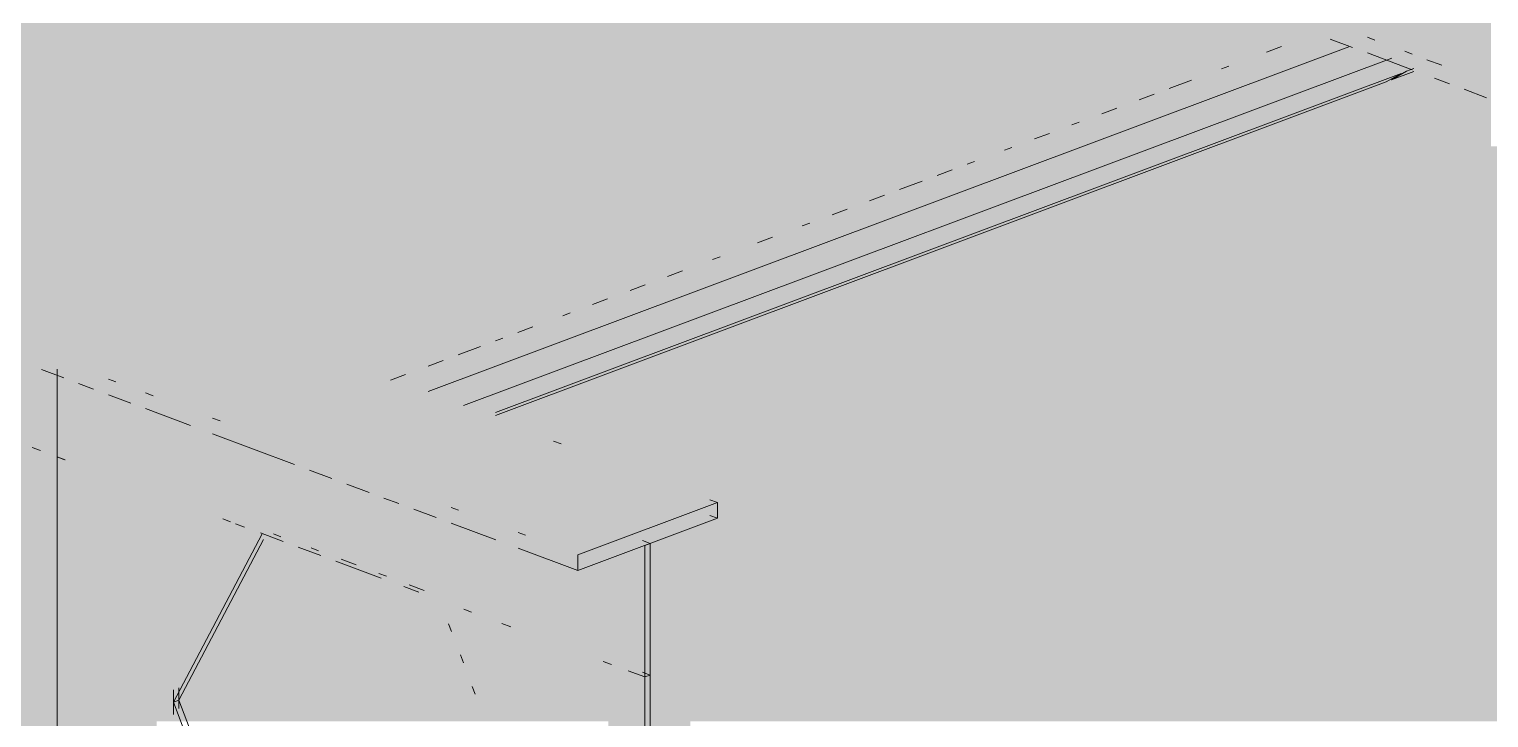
# Paper-space layout '03 3D Building and Roof' of a CAD drawing. Header units: millimetres. Extents: x 5 to 415, y 5 to 292.
# Drawn here: x 149.78 to 161.97, y 80.14 to 85.89 of the extents above; entities that cross this region are included whole.
import ezdxf

# ---------------------------------------------------------------- set-up
doc = ezdxf.new("R2010")
doc.units = ezdxf.units.MM
doc.layers.add('EXISTING', color=7, linetype='Continuous')
doc.layers.add('IMAGES', color=7, linetype='Continuous')

# ---------------------------------------------------------------- blocks, each defined once
blk = doc.blocks.new('SHEET_03')
at = {"layer": 'EXISTING', "color": 250, "lineweight": 9}
for p, q in [((160.827, 85.738), (160.641, 85.808)), ((160.952, 85.823), (161.014, 85.799)), ((153.111, 82.865), (160.796, 85.744)), ((160.109, 85.699), (160.234, 85.746)), ((161.325, 85.552), (160.952, 85.692)), ((161.263, 85.706), (161.325, 85.683)), ((161.156, 85.65), (153.408, 82.748)), ((159.734, 85.559), (159.796, 85.582)), ((161.153, 85.467), (161.278, 85.539)), ((161.153, 85.467), (161.34, 85.537)), ((161.278, 85.539), (161.34, 85.563)), ((161.449, 85.636), (161.574, 85.59)), ((153.673, 82.69), (161.234, 85.522)), ((153.673, 82.665), (161.109, 85.45)), ((159.297, 85.395), (159.484, 85.465)), ((161.234, 85.522), (161.109, 85.45)), ((161.636, 85.435), (161.511, 85.482)), ((159.047, 85.301), (159.172, 85.348)), ((161.947, 85.319), (161.76, 85.389)), ((158.734, 85.184), (158.859, 85.231)), ((158.484, 85.091), (158.547, 85.114)), ((158.172, 84.974), (158.297, 85.02)), ((157.922, 84.88), (157.984, 84.903)), ((157.36, 84.669), (157.485, 84.716)), ((157.61, 84.763), (157.672, 84.786)), ((157.047, 84.552), (157.235, 84.623)), ((156.797, 84.459), (156.922, 84.505)), ((156.485, 84.342), (156.61, 84.388)), ((156.235, 84.248), (156.297, 84.271)), ((155.86, 84.108), (155.985, 84.154)), ((155.485, 83.967), (155.548, 83.991)), ((155.11, 83.827), (155.235, 83.873)), ((154.798, 83.71), (154.923, 83.756)), ((154.485, 83.593), (154.61, 83.639)), ((154.235, 83.499), (154.298, 83.522)), ((153.861, 83.359), (153.986, 83.405)), ((153.361, 83.171), (153.548, 83.242)), ((153.673, 83.288), (153.736, 83.312)), ((153.111, 83.078), (153.236, 83.124)), ((150.07, 82.979), (149.883, 83.049)), ((150.014, 83.054), (150.014, 82.321)), ((152.798, 82.961), (152.923, 83.007)), ((150.318, 82.886), (150.194, 82.932)), ((150.443, 82.97), (150.505, 82.947)), ((150.753, 82.854), (150.816, 82.83)), ((150.629, 82.769), (150.443, 82.839)), ((151.127, 82.583), (150.753, 82.723)), ((151.313, 82.644), (151.375, 82.621)), ((151.997, 82.257), (151.313, 82.513)), ((149.875, 82.373), (149.806, 82.399)), ((154.221, 82.429), (154.158, 82.452)), ((150.014, 82.321), (150.077, 82.297)), ((150.083, 82.295), (150.014, 82.321)), ((150.014, 82.321), (150.014, 78.954)), ((152.308, 82.14), (152.121, 82.21)), ((152.619, 82.024), (152.432, 82.094)), ((152.868, 81.931), (152.743, 81.977)), ((153.178, 81.814), (152.992, 81.884)), ((153.303, 81.899), (153.365, 81.875)), ((154.36, 81.503), (155.526, 81.94)), ((155.526, 81.94), (155.464, 81.963)), ((155.526, 81.809), (155.526, 81.94)), ((151.398, 81.802), (151.461, 81.779)), ((151.579, 81.735), (151.505, 81.762)), ((153.676, 81.628), (153.303, 81.768)), ((155.526, 81.809), (154.36, 81.372)), ((155.464, 81.832), (155.526, 81.809)), ((150.986, 80.273), (151.727, 81.679)), ((151.738, 81.632), (151.031, 80.29)), ((151.713, 81.685), (151.901, 81.614)), ((151.883, 81.654), (151.82, 81.678)), ((153.862, 81.689), (153.925, 81.666)), ((152.027, 81.567), (152.216, 81.496)), ((152.197, 81.536), (152.134, 81.56)), ((154.36, 81.372), (153.862, 81.558)), ((154.902, 81.622), (154.965, 81.598)), ((154.921, 81.582), (154.965, 81.598)), ((154.921, 80.483), (154.921, 81.582)), ((154.965, 81.598), (154.965, 80.499)), ((152.342, 81.449), (152.719, 81.307)), ((152.512, 81.418), (152.386, 81.466)), ((154.36, 81.503), (154.36, 81.372)), ((152.763, 81.324), (152.701, 81.348)), ((152.908, 81.237), (153.034, 81.19)), ((153.078, 81.206), (152.952, 81.253)), ((153.411, 81.048), (153.474, 81.025)), ((153.282, 80.928), (153.307, 80.863)), ((153.801, 80.902), (153.727, 80.93)), ((153.381, 80.667), (153.406, 80.601)), ((154.643, 80.587), (154.574, 80.613)), ((154.921, 80.483), (154.782, 80.535)), ((154.858, 80.506), (154.921, 80.483)), ((154.965, 80.499), (154.902, 80.523)), ((154.965, 80.499), (154.921, 80.483)), ((154.921, 77.116), (154.921, 80.483)), ((154.965, 80.499), (154.965, 77.133)), ((150.986, 80.17), (150.986, 80.376)), ((150.986, 80.343), (150.986, 80.273)), ((151.031, 80.393), (151.031, 80.256)), ((151.031, 80.29), (151.031, 80.36)), ((153.48, 80.405), (153.504, 80.34)), ((150.986, 80.273), (151.031, 80.29)), ((150.986, 80.273), (150.986, 80.203)), ((151.702, 78.378), (150.986, 80.273)), ((151.031, 80.22), (151.031, 80.29)), ((151.031, 80.29), (151.747, 78.394))]:
    blk.add_line(p, q, dxfattribs=at)
at = {"layer": 'IMAGES', "color": 7}
for points in [[(145.876, 85.771), (159.414, 85.771), (145.876, 85.943), (159.414, 85.943)], [(159.414, 85.771), (159.756, 85.771), (159.414, 85.943), (159.756, 85.943)], [(159.756, 85.771), (159.928, 85.771), (159.756, 85.943), (159.928, 85.943)], [(159.928, 85.771), (160.099, 85.771), (159.928, 85.943), (160.099, 85.943)], [(160.099, 85.771), (160.27, 85.771), (160.099, 85.943), (160.27, 85.943)], [(160.27, 85.771), (160.442, 85.771), (160.27, 85.943), (160.442, 85.943)], [(160.442, 85.771), (160.613, 85.771), (160.442, 85.943), (160.613, 85.943)], [(160.613, 85.771), (160.784, 85.771), (160.613, 85.943), (160.784, 85.943)], [(160.784, 85.6), (160.956, 85.6), (160.784, 85.943), (160.956, 85.943)], [(160.956, 85.771), (161.127, 85.771), (160.956, 85.943), (161.127, 85.943)], [(161.127, 85.771), (161.299, 85.771), (161.127, 85.943), (161.299, 85.943)], [(161.299, 85.771), (161.641, 85.771), (161.299, 85.943), (161.641, 85.943)], [(161.641, 85.771), (161.813, 85.771), (161.641, 85.943), (161.813, 85.943)], [(161.813, 85.771), (161.984, 85.771), (161.813, 85.943), (161.984, 85.943)], [(146.39, 85.6), (159.071, 85.6), (146.39, 85.771), (159.071, 85.771)], [(159.071, 85.6), (159.242, 85.6), (159.071, 85.771), (159.242, 85.771)], [(159.242, 85.6), (159.414, 85.6), (159.242, 85.771), (159.414, 85.771)], [(159.414, 85.6), (159.585, 85.6), (159.414, 85.771), (159.585, 85.771)], [(159.585, 85.6), (159.928, 85.6), (159.585, 85.771), (159.928, 85.771)], [(159.928, 85.6), (160.099, 85.6), (159.928, 85.771), (160.099, 85.771)], [(160.099, 85.6), (160.27, 85.6), (160.099, 85.771), (160.27, 85.771)], [(160.27, 85.6), (160.613, 85.6), (160.27, 85.771), (160.613, 85.771)], [(160.613, 85.6), (160.784, 85.6), (160.613, 85.771), (160.784, 85.771)], [(160.956, 85.6), (161.299, 85.6), (160.956, 85.771), (161.299, 85.771)], [(161.299, 85.6), (161.641, 85.6), (161.299, 85.771), (161.641, 85.771)], [(161.641, 85.6), (161.984, 85.6), (161.641, 85.771), (161.984, 85.771)], [(146.733, 85.429), (158.557, 85.429), (146.733, 85.6), (158.557, 85.6)], [(158.557, 85.429), (158.728, 85.429), (158.557, 85.6), (158.728, 85.6)], [(158.728, 85.429), (158.899, 85.429), (158.728, 85.6), (158.899, 85.6)], [(158.899, 85.429), (159.071, 85.429), (158.899, 85.6), (159.071, 85.6)], [(159.071, 85.429), (159.242, 85.429), (159.071, 85.6), (159.242, 85.6)], [(159.242, 85.429), (159.414, 85.429), (159.242, 85.6), (159.414, 85.6)], [(159.414, 85.429), (159.585, 85.429), (159.414, 85.6), (159.585, 85.6)], [(159.585, 85.429), (159.756, 85.429), (159.585, 85.6), (159.756, 85.6)], [(159.756, 85.429), (159.928, 85.429), (159.756, 85.6), (159.928, 85.6)], [(159.928, 85.429), (160.099, 85.429), (159.928, 85.6), (160.099, 85.6)], [(160.099, 85.429), (160.613, 85.429), (160.099, 85.6), (160.613, 85.6)], [(160.613, 85.429), (160.784, 85.429), (160.613, 85.6), (160.784, 85.6)], [(160.784, 85.429), (160.956, 85.429), (160.784, 85.6), (160.956, 85.6)], [(160.956, 85.429), (161.47, 85.429), (160.956, 85.6), (161.47, 85.6)], [(161.47, 85.429), (161.641, 85.429), (161.47, 85.6), (161.641, 85.6)], [(161.641, 85.429), (161.813, 85.429), (161.641, 85.6), (161.813, 85.6)], [(161.813, 85.429), (161.984, 85.429), (161.813, 85.6), (161.984, 85.6)], [(147.247, 85.257), (158.043, 85.257), (147.247, 85.429), (158.043, 85.429)], [(158.043, 85.257), (158.214, 85.257), (158.043, 85.429), (158.214, 85.429)], [(158.214, 85.257), (158.385, 85.257), (158.214, 85.429), (158.385, 85.429)], [(158.385, 85.257), (158.557, 85.257), (158.385, 85.429), (158.557, 85.429)], [(158.557, 85.257), (158.899, 85.257), (158.557, 85.429), (158.899, 85.429)], [(158.899, 85.257), (159.071, 85.257), (158.899, 85.429), (159.071, 85.429)], [(159.071, 85.086), (159.928, 85.086), (159.071, 85.429), (159.928, 85.429)], [(159.928, 85.257), (160.613, 85.257), (159.928, 85.429), (160.613, 85.429)], [(160.613, 85.257), (160.956, 85.257), (160.613, 85.429), (160.956, 85.429)], [(160.956, 85.257), (161.299, 85.257), (160.956, 85.429), (161.299, 85.429)], [(161.299, 85.257), (161.47, 85.257), (161.299, 85.429), (161.47, 85.429)], [(161.47, 85.257), (161.641, 85.257), (161.47, 85.429), (161.641, 85.429)], [(161.641, 85.257), (161.813, 85.257), (161.641, 85.429), (161.813, 85.429)], [(161.813, 85.257), (161.984, 85.257), (161.813, 85.429), (161.984, 85.429)], [(147.932, 85.086), (157.529, 85.086), (147.932, 85.257), (157.529, 85.257)], [(157.529, 85.086), (157.7, 85.086), (157.529, 85.257), (157.7, 85.257)], [(157.7, 85.086), (157.871, 85.086), (157.7, 85.257), (157.871, 85.257)], [(157.871, 85.086), (158.043, 85.086), (157.871, 85.257), (158.043, 85.257)], [(158.043, 85.086), (158.214, 85.086), (158.043, 85.257), (158.214, 85.257)], [(158.214, 85.086), (158.385, 85.086), (158.214, 85.257), (158.385, 85.257)], [(158.385, 85.086), (158.557, 85.086), (158.385, 85.257), (158.557, 85.257)], [(158.557, 84.914), (158.728, 84.914), (158.557, 85.257), (158.728, 85.257)], [(158.728, 84.914), (158.899, 84.914), (158.728, 85.257), (158.899, 85.257)], [(158.899, 85.086), (159.071, 85.086), (158.899, 85.257), (159.071, 85.257)], [(159.928, 85.086), (160.099, 85.086), (159.928, 85.257), (160.099, 85.257)], [(160.099, 85.086), (160.784, 85.086), (160.099, 85.257), (160.784, 85.257)], [(160.784, 85.086), (160.956, 85.086), (160.784, 85.257), (160.956, 85.257)], [(160.956, 85.086), (161.127, 85.086), (160.956, 85.257), (161.127, 85.257)], [(161.127, 85.086), (161.299, 85.086), (161.127, 85.257), (161.299, 85.257)], [(161.299, 85.086), (161.47, 85.086), (161.299, 85.257), (161.47, 85.257)], [(161.47, 85.086), (161.641, 85.086), (161.47, 85.257), (161.641, 85.257)], [(161.641, 85.086), (161.984, 85.086), (161.641, 85.257), (161.984, 85.257)], [(148.104, 84.914), (157.186, 84.914), (148.104, 85.086), (157.186, 85.086)], [(157.186, 84.914), (157.529, 84.914), (157.186, 85.086), (157.529, 85.086)], [(157.529, 84.914), (157.7, 84.914), (157.529, 85.086), (157.7, 85.086)], [(157.7, 84.914), (158.043, 84.914), (157.7, 85.086), (158.043, 85.086)], [(158.043, 84.914), (158.214, 84.914), (158.043, 85.086), (158.214, 85.086)], [(158.214, 84.914), (158.385, 84.914), (158.214, 85.086), (158.385, 85.086)], [(158.385, 84.914), (158.557, 84.914), (158.385, 85.086), (158.557, 85.086)], [(158.899, 84.914), (159.071, 84.914), (158.899, 85.086), (159.071, 85.086)], [(159.071, 84.914), (159.242, 84.914), (159.071, 85.086), (159.242, 85.086)], [(159.242, 84.914), (159.414, 84.914), (159.242, 85.086), (159.414, 85.086)], [(159.414, 84.914), (159.585, 84.914), (159.414, 85.086), (159.585, 85.086)], [(159.585, 84.914), (160.27, 84.914), (159.585, 85.086), (160.27, 85.086)], [(160.27, 84.914), (160.442, 84.914), (160.27, 85.086), (160.442, 85.086)], [(160.442, 84.914), (160.613, 84.914), (160.442, 85.086), (160.613, 85.086)], [(160.613, 84.914), (160.784, 84.914), (160.613, 85.086), (160.784, 85.086)], [(160.784, 84.914), (161.127, 84.914), (160.784, 85.086), (161.127, 85.086)], [(161.127, 84.914), (161.641, 84.914), (161.127, 85.086), (161.641, 85.086)], [(161.641, 84.914), (161.984, 84.914), (161.641, 85.086), (161.984, 85.086)], [(148.789, 84.743), (156.843, 84.743), (148.789, 84.914), (156.843, 84.914)], [(156.843, 84.743), (157.014, 84.743), (156.843, 84.914), (157.014, 84.914)], [(157.014, 84.743), (157.186, 84.743), (157.014, 84.914), (157.186, 84.914)], [(157.186, 84.743), (157.357, 84.743), (157.186, 84.914), (157.357, 84.914)], [(157.357, 84.743), (157.529, 84.743), (157.357, 84.914), (157.529, 84.914)], [(157.529, 84.743), (157.7, 84.743), (157.529, 84.914), (157.7, 84.914)], [(157.7, 84.743), (158.385, 84.743), (157.7, 84.914), (158.385, 84.914)], [(158.385, 84.743), (158.899, 84.743), (158.385, 84.914), (158.899, 84.914)], [(158.899, 84.743), (159.071, 84.743), (158.899, 84.914), (159.071, 84.914)], [(159.071, 84.743), (159.242, 84.743), (159.071, 84.914), (159.242, 84.914)], [(159.242, 84.743), (159.585, 84.743), (159.242, 84.914), (159.585, 84.914)], [(159.585, 84.743), (159.928, 84.743), (159.585, 84.914), (159.928, 84.914)], [(159.928, 84.743), (160.099, 84.743), (159.928, 84.914), (160.099, 84.914)], [(160.099, 84.743), (160.27, 84.743), (160.099, 84.914), (160.27, 84.914)], [(160.27, 84.743), (160.442, 84.743), (160.27, 84.914), (160.442, 84.914)], [(160.442, 84.743), (160.613, 84.743), (160.442, 84.914), (160.613, 84.914)], [(160.613, 84.743), (162.155, 84.743), (160.613, 84.914), (162.155, 84.914)], [(148.96, 84.571), (156.329, 84.571), (148.96, 84.743), (156.329, 84.743)], [(156.329, 84.571), (156.5, 84.571), (156.329, 84.743), (156.5, 84.743)], [(156.5, 84.571), (156.672, 84.571), (156.5, 84.743), (156.672, 84.743)], [(156.672, 84.571), (156.843, 84.571), (156.672, 84.743), (156.843, 84.743)], [(156.843, 84.571), (157.014, 84.571), (156.843, 84.743), (157.014, 84.743)], [(157.014, 84.571), (157.186, 84.571), (157.014, 84.743), (157.186, 84.743)], [(157.186, 84.571), (157.357, 84.571), (157.186, 84.743), (157.357, 84.743)], [(157.357, 84.571), (158.043, 84.571), (157.357, 84.743), (158.043, 84.743)], [(158.043, 84.571), (158.385, 84.571), (158.043, 84.743), (158.385, 84.743)], [(158.385, 84.571), (158.557, 84.571), (158.385, 84.743), (158.557, 84.743)], [(158.557, 84.571), (158.728, 84.571), (158.557, 84.743), (158.728, 84.743)], [(158.728, 84.571), (158.899, 84.571), (158.728, 84.743), (158.899, 84.743)], [(158.899, 84.571), (159.071, 84.571), (158.899, 84.743), (159.071, 84.743)], [(159.071, 84.571), (159.414, 84.571), (159.071, 84.743), (159.414, 84.743)], [(159.414, 84.571), (159.585, 84.571), (159.414, 84.743), (159.585, 84.743)], [(159.585, 84.571), (159.756, 84.571), (159.585, 84.743), (159.756, 84.743)], [(159.756, 84.571), (159.928, 84.571), (159.756, 84.743), (159.928, 84.743)], [(159.928, 84.571), (160.27, 84.571), (159.928, 84.743), (160.27, 84.743)], [(160.27, 84.571), (162.669, 84.571), (160.27, 84.743), (162.669, 84.743)], [(149.474, 84.4), (155.815, 84.4), (149.474, 84.571), (155.815, 84.571)], [(155.815, 84.4), (155.986, 84.4), (155.815, 84.571), (155.986, 84.571)], [(155.986, 84.4), (156.158, 84.4), (155.986, 84.571), (156.158, 84.571)], [(156.158, 84.4), (156.329, 84.4), (156.158, 84.571), (156.329, 84.571)], [(156.329, 84.229), (156.5, 84.229), (156.329, 84.571), (156.5, 84.571)], [(156.5, 84.4), (156.843, 84.4), (156.5, 84.571), (156.843, 84.571)], [(156.843, 84.4), (157.186, 84.4), (156.843, 84.571), (157.186, 84.571)], [(157.186, 84.229), (157.357, 84.229), (157.186, 84.571), (157.357, 84.571)], [(157.357, 84.4), (157.871, 84.4), (157.357, 84.571), (157.871, 84.571)], [(157.871, 84.4), (158.385, 84.4), (157.871, 84.571), (158.385, 84.571)], [(158.385, 84.4), (158.728, 84.4), (158.385, 84.571), (158.728, 84.571)], [(158.728, 84.4), (158.899, 84.4), (158.728, 84.571), (158.899, 84.571)], [(158.899, 84.4), (159.071, 84.4), (158.899, 84.571), (159.071, 84.571)], [(159.071, 84.4), (159.585, 84.4), (159.071, 84.571), (159.585, 84.571)], [(159.585, 84.4), (159.756, 84.4), (159.585, 84.571), (159.756, 84.571)], [(159.756, 84.4), (163.184, 84.4), (159.756, 84.571), (163.184, 84.571)], [(149.646, 84.229), (149.817, 84.229), (149.646, 84.4), (149.817, 84.4)], [(149.817, 84.229), (149.989, 84.229), (149.817, 84.4), (149.989, 84.4)], [(149.989, 84.229), (150.16, 84.229), (149.989, 84.4), (150.16, 84.4)], [(150.16, 84.229), (155.472, 84.229), (150.16, 84.4), (155.472, 84.4)], [(155.472, 84.229), (155.644, 84.229), (155.472, 84.4), (155.644, 84.4)], [(155.644, 84.229), (155.815, 84.229), (155.644, 84.4), (155.815, 84.4)], [(155.815, 84.229), (155.986, 84.229), (155.815, 84.4), (155.986, 84.4)], [(155.986, 84.229), (156.158, 84.229), (155.986, 84.4), (156.158, 84.4)], [(156.158, 84.229), (156.329, 84.229), (156.158, 84.4), (156.329, 84.4)], [(156.5, 84.229), (156.672, 84.229), (156.5, 84.4), (156.672, 84.4)], [(156.672, 84.229), (157.186, 84.229), (156.672, 84.4), (157.186, 84.4)], [(157.357, 84.229), (157.529, 84.229), (157.357, 84.4), (157.529, 84.4)], [(157.529, 84.229), (157.871, 84.229), (157.529, 84.4), (157.871, 84.4)], [(157.871, 84.229), (158.385, 84.229), (157.871, 84.4), (158.385, 84.4)], [(158.385, 84.229), (158.557, 84.229), (158.385, 84.4), (158.557, 84.4)], [(158.557, 84.229), (158.728, 84.229), (158.557, 84.4), (158.728, 84.4)], [(158.728, 84.229), (158.899, 84.229), (158.728, 84.4), (158.899, 84.4)], [(158.899, 84.229), (159.071, 84.229), (158.899, 84.4), (159.071, 84.4)], [(159.071, 84.229), (163.698, 84.229), (159.071, 84.4), (163.698, 84.4)], [(149.646, 84.057), (149.817, 84.057), (149.646, 84.229), (149.817, 84.229)], [(149.817, 84.057), (149.989, 84.057), (149.817, 84.229), (149.989, 84.229)], [(149.989, 83.886), (150.16, 83.886), (149.989, 84.229), (150.16, 84.229)], [(150.16, 84.057), (150.503, 84.057), (150.16, 84.229), (150.503, 84.229)], [(150.503, 84.057), (154.958, 84.057), (150.503, 84.229), (154.958, 84.229)], [(154.958, 84.057), (155.301, 84.057), (154.958, 84.229), (155.301, 84.229)], [(155.301, 84.057), (155.472, 84.057), (155.301, 84.229), (155.472, 84.229)], [(155.472, 84.057), (155.815, 84.057), (155.472, 84.229), (155.815, 84.229)], [(155.815, 84.057), (156.158, 84.057), (155.815, 84.229), (156.158, 84.229)], [(156.158, 84.057), (156.329, 84.057), (156.158, 84.229), (156.329, 84.229)], [(156.329, 84.057), (157.357, 84.057), (156.329, 84.229), (157.357, 84.229)], [(157.357, 84.057), (157.871, 84.057), (157.357, 84.229), (157.871, 84.229)], [(157.871, 84.057), (158.043, 84.057), (157.871, 84.229), (158.043, 84.229)], [(158.043, 84.057), (158.214, 84.057), (158.043, 84.229), (158.214, 84.229)], [(158.214, 84.057), (158.385, 84.057), (158.214, 84.229), (158.385, 84.229)], [(158.385, 84.057), (158.557, 84.057), (158.385, 84.229), (158.557, 84.229)], [(158.557, 84.057), (158.728, 84.057), (158.557, 84.229), (158.728, 84.229)], [(158.728, 84.057), (164.04, 84.057), (158.728, 84.229), (164.04, 84.229)], [(148.275, 83.886), (149.817, 83.886), (148.275, 84.057), (149.817, 84.057)], [(149.817, 83.886), (149.989, 83.886), (149.817, 84.057), (149.989, 84.057)], [(150.16, 83.886), (150.331, 83.886), (150.16, 84.057), (150.331, 84.057)], [(150.331, 83.886), (150.503, 83.886), (150.331, 84.057), (150.503, 84.057)], [(150.503, 83.886), (150.674, 83.886), (150.503, 84.057), (150.674, 84.057)], [(150.674, 83.886), (150.845, 83.886), (150.674, 84.057), (150.845, 84.057)], [(150.845, 83.886), (151.017, 83.886), (150.845, 84.057), (151.017, 84.057)], [(151.017, 83.886), (154.273, 83.886), (151.017, 84.057), (154.273, 84.057)], [(154.273, 83.886), (154.615, 83.886), (154.273, 84.057), (154.615, 84.057)], [(154.615, 83.886), (154.787, 83.886), (154.615, 84.057), (154.787, 84.057)], [(154.787, 83.886), (154.958, 83.886), (154.787, 84.057), (154.958, 84.057)], [(154.958, 83.886), (155.129, 83.886), (154.958, 84.057), (155.129, 84.057)], [(155.129, 83.886), (155.301, 83.886), (155.129, 84.057), (155.301, 84.057)], [(155.301, 83.886), (155.472, 83.886), (155.301, 84.057), (155.472, 84.057)], [(155.472, 83.886), (155.986, 83.886), (155.472, 84.057), (155.986, 84.057)], [(155.986, 83.886), (157.014, 83.886), (155.986, 84.057), (157.014, 84.057)], [(157.014, 83.886), (157.357, 83.886), (157.014, 84.057), (157.357, 84.057)], [(157.357, 83.886), (157.529, 83.886), (157.357, 84.057), (157.529, 84.057)], [(157.529, 83.886), (157.7, 83.886), (157.529, 84.057), (157.7, 84.057)], [(157.7, 83.886), (157.871, 83.886), (157.7, 84.057), (157.871, 84.057)], [(157.871, 83.886), (158.214, 83.886), (157.871, 84.057), (158.214, 84.057)], [(158.214, 83.886), (158.385, 83.886), (158.214, 84.057), (158.385, 84.057)], [(158.385, 83.886), (164.554, 83.886), (158.385, 84.057), (164.554, 84.057)], [(148.96, 83.714), (149.989, 83.714), (148.96, 83.886), (149.989, 83.886)], [(149.989, 83.714), (150.16, 83.714), (149.989, 83.886), (150.16, 83.886)], [(150.16, 83.714), (150.674, 83.714), (150.16, 83.886), (150.674, 83.886)], [(150.674, 83.714), (150.845, 83.714), (150.674, 83.886), (150.845, 83.886)], [(150.845, 83.714), (151.017, 83.714), (150.845, 83.886), (151.017, 83.886)], [(151.017, 83.714), (151.359, 83.714), (151.017, 83.886), (151.359, 83.886)], [(151.359, 83.714), (154.273, 83.714), (151.359, 83.886), (154.273, 83.886)], [(154.273, 83.714), (154.615, 83.714), (154.273, 83.886), (154.615, 83.886)], [(154.615, 83.714), (154.787, 83.714), (154.615, 83.886), (154.787, 83.886)], [(154.787, 83.714), (154.958, 83.714), (154.787, 83.886), (154.958, 83.886)], [(154.958, 83.714), (155.129, 83.714), (154.958, 83.886), (155.129, 83.886)], [(155.129, 83.714), (155.301, 83.714), (155.129, 83.886), (155.301, 83.886)], [(155.301, 83.714), (155.644, 83.714), (155.301, 83.886), (155.644, 83.886)], [(155.644, 83.543), (156.158, 83.543), (155.644, 83.886), (156.158, 83.886)], [(156.158, 83.714), (156.329, 83.714), (156.158, 83.886), (156.329, 83.886)], [(156.329, 83.714), (156.672, 83.714), (156.329, 83.886), (156.672, 83.886)], [(156.672, 83.714), (156.843, 83.714), (156.672, 83.886), (156.843, 83.886)], [(156.843, 83.714), (157.014, 83.714), (156.843, 83.886), (157.014, 83.886)], [(157.014, 83.714), (157.186, 83.714), (157.014, 83.886), (157.186, 83.886)], [(157.186, 83.714), (157.357, 83.714), (157.186, 83.886), (157.357, 83.886)], [(157.357, 83.714), (157.529, 83.714), (157.357, 83.886), (157.529, 83.886)], [(157.529, 83.714), (157.7, 83.714), (157.529, 83.886), (157.7, 83.886)], [(157.7, 83.714), (165.069, 83.714), (157.7, 83.886), (165.069, 83.886)], [(149.303, 83.543), (150.331, 83.543), (149.303, 83.714), (150.331, 83.714)], [(150.331, 83.543), (150.674, 83.543), (150.331, 83.714), (150.674, 83.714)], [(150.674, 83.543), (150.845, 83.543), (150.674, 83.714), (150.845, 83.714)], [(150.845, 83.543), (151.017, 83.543), (150.845, 83.714), (151.017, 83.714)], [(151.017, 83.543), (151.359, 83.543), (151.017, 83.714), (151.359, 83.714)], [(151.359, 83.543), (151.531, 83.543), (151.359, 83.714), (151.531, 83.714)], [(151.531, 83.543), (151.702, 83.543), (151.531, 83.714), (151.702, 83.714)], [(151.702, 83.543), (151.874, 83.543), (151.702, 83.714), (151.874, 83.714)], [(151.874, 83.543), (153.587, 83.543), (151.874, 83.714), (153.587, 83.714)], [(153.587, 83.543), (153.93, 83.543), (153.587, 83.714), (153.93, 83.714)], [(153.93, 83.543), (154.101, 83.543), (153.93, 83.714), (154.101, 83.714)], [(154.101, 83.543), (154.273, 83.543), (154.101, 83.714), (154.273, 83.714)], [(154.273, 83.543), (154.444, 83.543), (154.273, 83.714), (154.444, 83.714)], [(154.444, 83.543), (154.615, 83.543), (154.444, 83.714), (154.615, 83.714)], [(154.615, 83.543), (154.958, 83.543), (154.615, 83.714), (154.958, 83.714)], [(154.958, 83.543), (155.129, 83.543), (154.958, 83.714), (155.129, 83.714)], [(155.129, 83.543), (155.644, 83.543), (155.129, 83.714), (155.644, 83.714)], [(156.158, 83.543), (156.5, 83.543), (156.158, 83.714), (156.5, 83.714)], [(156.5, 83.543), (156.672, 83.543), (156.5, 83.714), (156.672, 83.714)], [(156.672, 83.543), (156.843, 83.543), (156.672, 83.714), (156.843, 83.714)], [(156.843, 83.543), (157.357, 83.543), (156.843, 83.714), (157.357, 83.714)], [(157.357, 83.543), (157.529, 83.543), (157.357, 83.714), (157.529, 83.714)], [(157.529, 83.543), (165.411, 83.543), (157.529, 83.714), (165.411, 83.714)], [(149.646, 83.371), (149.817, 83.371), (149.646, 83.543), (149.817, 83.543)], [(149.817, 83.371), (150.845, 83.371), (149.817, 83.543), (150.845, 83.543)], [(150.845, 83.371), (151.017, 83.371), (150.845, 83.543), (151.017, 83.543)], [(151.017, 83.371), (151.188, 83.371), (151.017, 83.543), (151.188, 83.543)], [(151.188, 83.371), (151.531, 83.371), (151.188, 83.543), (151.531, 83.543)], [(151.531, 83.371), (151.874, 83.371), (151.531, 83.543), (151.874, 83.543)], [(151.874, 83.371), (152.045, 83.371), (151.874, 83.543), (152.045, 83.543)], [(152.045, 83.371), (152.216, 83.371), (152.045, 83.543), (152.216, 83.543)], [(152.216, 83.371), (152.388, 83.371), (152.216, 83.543), (152.388, 83.543)], [(152.388, 83.371), (153.073, 83.371), (152.388, 83.543), (153.073, 83.543)], [(153.073, 83.371), (153.244, 83.371), (153.073, 83.543), (153.244, 83.543)], [(153.244, 83.371), (153.416, 83.371), (153.244, 83.543), (153.416, 83.543)], [(153.416, 83.371), (153.587, 83.371), (153.416, 83.543), (153.587, 83.543)], [(153.587, 83.371), (153.759, 83.371), (153.587, 83.543), (153.759, 83.543)], [(153.759, 83.371), (153.93, 83.371), (153.759, 83.543), (153.93, 83.543)], [(153.93, 83.371), (154.101, 83.371), (153.93, 83.543), (154.101, 83.543)], [(154.101, 83.371), (154.273, 83.371), (154.101, 83.543), (154.273, 83.543)], [(154.273, 83.371), (154.444, 83.371), (154.273, 83.543), (154.444, 83.543)], [(154.444, 83.371), (154.615, 83.371), (154.444, 83.543), (154.615, 83.543)], [(154.615, 83.371), (154.958, 83.371), (154.615, 83.543), (154.958, 83.543)], [(154.958, 83.371), (155.644, 83.371), (154.958, 83.543), (155.644, 83.543)], [(155.644, 83.371), (155.815, 83.371), (155.644, 83.543), (155.815, 83.543)], [(155.815, 83.371), (155.986, 83.371), (155.815, 83.543), (155.986, 83.543)], [(155.986, 83.371), (156.158, 83.371), (155.986, 83.543), (156.158, 83.543)], [(156.158, 83.371), (156.329, 83.371), (156.158, 83.543), (156.329, 83.543)], [(156.329, 83.371), (156.5, 83.371), (156.329, 83.543), (156.5, 83.543)], [(156.5, 83.371), (156.672, 83.371), (156.5, 83.543), (156.672, 83.543)], [(156.672, 83.371), (156.843, 83.371), (156.672, 83.543), (156.843, 83.543)], [(156.843, 83.371), (166.097, 83.371), (156.843, 83.543), (166.097, 83.543)], [(149.646, 83.2), (149.817, 83.2), (149.646, 83.371), (149.817, 83.371)], [(149.817, 83.2), (149.989, 83.2), (149.817, 83.371), (149.989, 83.371)], [(149.989, 83.2), (150.331, 83.2), (149.989, 83.371), (150.331, 83.371)], [(150.331, 83.2), (151.359, 83.2), (150.331, 83.371), (151.359, 83.371)], [(151.359, 83.2), (151.531, 83.2), (151.359, 83.371), (151.531, 83.371)], [(151.531, 83.2), (151.702, 83.2), (151.531, 83.371), (151.702, 83.371)], [(151.702, 83.2), (151.874, 83.2), (151.702, 83.371), (151.874, 83.371)], [(151.874, 83.2), (152.045, 83.2), (151.874, 83.371), (152.045, 83.371)], [(152.045, 83.2), (152.216, 83.2), (152.045, 83.371), (152.216, 83.371)], [(152.216, 83.029), (152.388, 83.029), (152.216, 83.371), (152.388, 83.371)], [(152.388, 83.2), (152.902, 83.2), (152.388, 83.371), (152.902, 83.371)], [(152.902, 83.2), (153.073, 83.2), (152.902, 83.371), (153.073, 83.371)], [(153.073, 83.2), (153.244, 83.2), (153.073, 83.371), (153.244, 83.371)], [(153.244, 83.2), (153.587, 83.2), (153.244, 83.371), (153.587, 83.371)], [(153.587, 83.2), (153.759, 83.2), (153.587, 83.371), (153.759, 83.371)], [(153.759, 83.2), (154.101, 83.2), (153.759, 83.371), (154.101, 83.371)], [(154.101, 83.2), (154.273, 83.2), (154.101, 83.371), (154.273, 83.371)], [(154.273, 83.2), (154.615, 83.2), (154.273, 83.371), (154.615, 83.371)], [(154.615, 83.2), (154.787, 83.2), (154.615, 83.371), (154.787, 83.371)], [(154.787, 83.2), (154.958, 83.2), (154.787, 83.371), (154.958, 83.371)], [(154.958, 83.2), (155.644, 83.2), (154.958, 83.371), (155.644, 83.371)], [(155.644, 83.2), (155.815, 83.2), (155.644, 83.371), (155.815, 83.371)], [(155.815, 83.2), (155.986, 83.2), (155.815, 83.371), (155.986, 83.371)], [(155.986, 83.2), (156.158, 83.2), (155.986, 83.371), (156.158, 83.371)], [(156.158, 83.2), (156.329, 83.2), (156.158, 83.371), (156.329, 83.371)], [(156.329, 83.2), (156.5, 83.2), (156.329, 83.371), (156.5, 83.371)], [(156.5, 83.2), (166.268, 83.2), (156.5, 83.371), (166.268, 83.371)], [(149.646, 83.029), (149.817, 83.029), (149.646, 83.2), (149.817, 83.2)], [(149.817, 83.029), (149.989, 83.029), (149.817, 83.2), (149.989, 83.2)], [(149.989, 83.029), (150.331, 83.029), (149.989, 83.2), (150.331, 83.2)], [(150.331, 83.029), (150.503, 83.029), (150.331, 83.2), (150.503, 83.2)], [(150.503, 83.029), (150.845, 83.029), (150.503, 83.2), (150.845, 83.2)], [(150.845, 83.029), (151.702, 83.029), (150.845, 83.2), (151.702, 83.2)], [(151.702, 83.029), (152.045, 83.029), (151.702, 83.2), (152.045, 83.2)], [(152.045, 83.029), (152.216, 83.029), (152.045, 83.2), (152.216, 83.2)], [(152.388, 83.029), (152.559, 83.029), (152.388, 83.2), (152.559, 83.2)], [(152.559, 83.029), (152.902, 83.029), (152.559, 83.2), (152.902, 83.2)], [(152.902, 83.029), (153.073, 83.029), (152.902, 83.2), (153.073, 83.2)], [(153.073, 82.857), (153.244, 82.857), (153.073, 83.2), (153.244, 83.2)], [(153.244, 83.029), (153.759, 83.029), (153.244, 83.2), (153.759, 83.2)], [(153.759, 83.029), (154.615, 83.029), (153.759, 83.2), (154.615, 83.2)], [(154.615, 83.029), (155.129, 83.029), (154.615, 83.2), (155.129, 83.2)], [(155.129, 83.029), (155.301, 83.029), (155.129, 83.2), (155.301, 83.2)], [(155.301, 83.029), (155.472, 83.029), (155.301, 83.2), (155.472, 83.2)], [(155.472, 83.029), (155.644, 83.029), (155.472, 83.2), (155.644, 83.2)], [(155.644, 83.029), (155.986, 83.029), (155.644, 83.2), (155.986, 83.2)], [(155.986, 83.029), (156.158, 83.029), (155.986, 83.2), (156.158, 83.2)], [(156.158, 83.029), (166.782, 83.029), (156.158, 83.2), (166.782, 83.2)], [(149.474, 82.857), (149.817, 82.857), (149.474, 83.029), (149.817, 83.029)], [(149.817, 82.857), (149.989, 82.857), (149.817, 83.029), (149.989, 83.029)], [(149.989, 82.857), (150.16, 82.857), (149.989, 83.029), (150.16, 83.029)], [(150.16, 82.857), (150.503, 82.857), (150.16, 83.029), (150.503, 83.029)], [(150.503, 82.857), (150.674, 82.857), (150.503, 83.029), (150.674, 83.029)], [(150.674, 82.857), (150.845, 82.857), (150.674, 83.029), (150.845, 83.029)], [(150.845, 82.857), (151.017, 82.857), (150.845, 83.029), (151.017, 83.029)], [(151.017, 82.857), (152.216, 82.857), (151.017, 83.029), (152.216, 83.029)], [(152.216, 82.857), (152.388, 82.857), (152.216, 83.029), (152.388, 83.029)], [(152.388, 82.857), (152.73, 82.857), (152.388, 83.029), (152.73, 83.029)], [(152.73, 82.857), (152.902, 82.857), (152.73, 83.029), (152.902, 83.029)], [(152.902, 82.857), (153.073, 82.857), (152.902, 83.029), (153.073, 83.029)], [(153.244, 82.686), (153.416, 82.686), (153.244, 83.029), (153.416, 83.029)], [(153.416, 82.686), (153.587, 82.686), (153.416, 83.029), (153.587, 83.029)], [(153.587, 82.857), (153.93, 82.857), (153.587, 83.029), (153.93, 83.029)], [(153.93, 82.857), (154.101, 82.857), (153.93, 83.029), (154.101, 83.029)], [(154.101, 82.857), (154.615, 82.857), (154.101, 83.029), (154.615, 83.029)], [(154.615, 82.857), (154.787, 82.857), (154.615, 83.029), (154.787, 83.029)], [(154.787, 82.857), (155.129, 82.857), (154.787, 83.029), (155.129, 83.029)], [(155.129, 82.857), (155.301, 82.857), (155.129, 83.029), (155.301, 83.029)], [(155.301, 82.857), (155.472, 82.857), (155.301, 83.029), (155.472, 83.029)], [(155.472, 82.857), (167.468, 82.857), (155.472, 83.029), (167.468, 83.029)], [(149.646, 82.514), (149.817, 82.514), (149.646, 82.857), (149.817, 82.857)], [(149.817, 82.514), (149.989, 82.514), (149.817, 82.857), (149.989, 82.857)], [(149.989, 82.343), (150.16, 82.343), (149.989, 82.857), (150.16, 82.857)], [(150.16, 82.686), (150.331, 82.686), (150.16, 82.857), (150.331, 82.857)], [(150.331, 82.686), (150.503, 82.686), (150.331, 82.857), (150.503, 82.857)], [(150.503, 82.686), (150.674, 82.686), (150.503, 82.857), (150.674, 82.857)], [(150.674, 82.686), (151.017, 82.686), (150.674, 82.857), (151.017, 82.857)], [(151.017, 82.686), (151.188, 82.686), (151.017, 82.857), (151.188, 82.857)], [(151.188, 82.686), (151.359, 82.686), (151.188, 82.857), (151.359, 82.857)], [(151.359, 82.686), (151.531, 82.686), (151.359, 82.857), (151.531, 82.857)], [(151.531, 82.686), (151.702, 82.686), (151.531, 82.857), (151.702, 82.857)], [(151.702, 82.686), (152.559, 82.686), (151.702, 82.857), (152.559, 82.857)], [(152.559, 82.686), (153.073, 82.686), (152.559, 82.857), (153.073, 82.857)], [(153.073, 82.686), (153.244, 82.686), (153.073, 82.857), (153.244, 82.857)], [(153.587, 82.686), (154.101, 82.686), (153.587, 82.857), (154.101, 82.857)], [(154.101, 82.686), (154.273, 82.686), (154.101, 82.857), (154.273, 82.857)], [(154.273, 82.686), (154.444, 82.686), (154.273, 82.857), (154.444, 82.857)], [(154.444, 82.686), (154.615, 82.686), (154.444, 82.857), (154.615, 82.857)], [(154.615, 82.686), (154.787, 82.686), (154.615, 82.857), (154.787, 82.857)], [(154.787, 82.686), (155.129, 82.686), (154.787, 82.857), (155.129, 82.857)], [(155.129, 82.686), (167.639, 82.686), (155.129, 82.857), (167.639, 82.857)], [(150.16, 82.343), (150.331, 82.343), (150.16, 82.686), (150.331, 82.686)], [(150.331, 82.514), (150.674, 82.514), (150.331, 82.686), (150.674, 82.686)], [(150.674, 82.514), (150.845, 82.514), (150.674, 82.686), (150.845, 82.686)], [(150.845, 82.514), (151.017, 82.514), (150.845, 82.686), (151.017, 82.686)], [(151.017, 82.514), (151.188, 82.514), (151.017, 82.686), (151.188, 82.686)], [(151.188, 82.514), (151.359, 82.514), (151.188, 82.686), (151.359, 82.686)], [(151.359, 82.514), (151.531, 82.514), (151.359, 82.686), (151.531, 82.686)], [(151.531, 82.514), (151.702, 82.514), (151.531, 82.686), (151.702, 82.686)], [(151.702, 82.514), (151.874, 82.514), (151.702, 82.686), (151.874, 82.686)], [(151.874, 82.514), (152.045, 82.514), (151.874, 82.686), (152.045, 82.686)], [(152.045, 82.514), (152.216, 82.514), (152.045, 82.686), (152.216, 82.686)], [(152.216, 82.514), (153.073, 82.514), (152.216, 82.686), (153.073, 82.686)], [(153.073, 82.514), (153.244, 82.514), (153.073, 82.686), (153.244, 82.686)], [(153.244, 82.514), (153.416, 82.514), (153.244, 82.686), (153.416, 82.686)], [(153.416, 82.514), (153.587, 82.514), (153.416, 82.686), (153.587, 82.686)], [(153.587, 82.514), (153.759, 82.514), (153.587, 82.686), (153.759, 82.686)], [(153.759, 82.514), (153.93, 82.514), (153.759, 82.686), (153.93, 82.686)], [(153.93, 82.514), (154.101, 82.514), (153.93, 82.686), (154.101, 82.686)], [(154.101, 82.514), (154.273, 82.514), (154.101, 82.686), (154.273, 82.686)], [(154.273, 82.514), (154.444, 82.514), (154.273, 82.686), (154.444, 82.686)], [(154.444, 82.514), (154.615, 82.514), (154.444, 82.686), (154.615, 82.686)], [(154.615, 82.514), (168.324, 82.514), (154.615, 82.686), (168.324, 82.686)], [(149.646, 82.343), (149.817, 82.343), (149.646, 82.514), (149.817, 82.514)], [(149.817, 82.343), (149.989, 82.343), (149.817, 82.514), (149.989, 82.514)], [(150.331, 82.343), (150.674, 82.343), (150.331, 82.514), (150.674, 82.514)], [(150.674, 82.343), (151.017, 82.343), (150.674, 82.514), (151.017, 82.514)], [(151.017, 82.343), (151.359, 82.343), (151.017, 82.514), (151.359, 82.514)], [(151.359, 82.343), (151.531, 82.343), (151.359, 82.514), (151.531, 82.514)], [(151.531, 82.343), (151.702, 82.343), (151.531, 82.514), (151.702, 82.514)], [(151.702, 82.343), (151.874, 82.343), (151.702, 82.514), (151.874, 82.514)], [(151.874, 82.343), (152.045, 82.343), (151.874, 82.514), (152.045, 82.514)], [(152.045, 82.343), (152.216, 82.343), (152.045, 82.514), (152.216, 82.514)], [(152.216, 82.343), (152.388, 82.343), (152.216, 82.514), (152.388, 82.514)], [(152.388, 82.343), (153.587, 82.343), (152.388, 82.514), (153.587, 82.514)], [(153.587, 82.343), (153.759, 82.343), (153.587, 82.514), (153.759, 82.514)], [(153.759, 82.343), (153.93, 82.343), (153.759, 82.514), (153.93, 82.514)], [(153.93, 82.343), (154.101, 82.343), (153.93, 82.514), (154.101, 82.514)], [(154.101, 82.343), (154.444, 82.343), (154.101, 82.514), (154.444, 82.514)], [(154.444, 82.343), (154.615, 82.343), (154.444, 82.514), (154.615, 82.514)], [(154.615, 82.343), (154.787, 82.343), (154.615, 82.514), (154.787, 82.514)], [(154.787, 82.343), (154.958, 82.343), (154.787, 82.514), (154.958, 82.514)], [(154.958, 82.343), (168.667, 82.343), (154.958, 82.514), (168.667, 82.514)], [(149.646, 82.171), (149.817, 82.171), (149.646, 82.343), (149.817, 82.343)], [(149.817, 82.171), (149.989, 82.171), (149.817, 82.343), (149.989, 82.343)], [(149.989, 82.171), (150.16, 82.171), (149.989, 82.343), (150.16, 82.343)], [(150.16, 82.171), (150.331, 82.171), (150.16, 82.343), (150.331, 82.343)], [(150.331, 82.171), (150.503, 82.171), (150.331, 82.343), (150.503, 82.343)], [(150.503, 82.171), (151.017, 82.171), (150.503, 82.343), (151.017, 82.343)], [(151.017, 82), (151.188, 82), (151.017, 82.343), (151.188, 82.343)], [(151.188, 82.171), (151.359, 82.171), (151.188, 82.343), (151.359, 82.343)], [(151.359, 82.171), (151.531, 82.171), (151.359, 82.343), (151.531, 82.343)], [(151.531, 82.171), (151.702, 82.171), (151.531, 82.343), (151.702, 82.343)], [(151.702, 82.171), (151.874, 82.171), (151.702, 82.343), (151.874, 82.343)], [(151.874, 82.171), (152.216, 82.171), (151.874, 82.343), (152.216, 82.343)], [(152.216, 82.171), (152.388, 82.171), (152.216, 82.343), (152.388, 82.343)], [(152.388, 82.171), (152.559, 82.171), (152.388, 82.343), (152.559, 82.343)], [(152.559, 82.171), (154.615, 82.171), (152.559, 82.343), (154.615, 82.343)], [(154.615, 82.171), (154.787, 82.171), (154.615, 82.343), (154.787, 82.343)], [(154.787, 82.171), (154.958, 82.171), (154.787, 82.343), (154.958, 82.343)], [(154.958, 82.171), (155.301, 82.171), (154.958, 82.343), (155.301, 82.343)], [(155.301, 82.171), (155.644, 82.171), (155.301, 82.343), (155.644, 82.343)], [(155.644, 82.171), (168.496, 82.171), (155.644, 82.343), (168.496, 82.343)], [(149.646, 82), (149.817, 82), (149.646, 82.171), (149.817, 82.171)], [(149.817, 82), (149.989, 82), (149.817, 82.171), (149.989, 82.171)], [(149.989, 78.914), (150.16, 78.914), (149.989, 82.171), (150.16, 82.171)], [(150.16, 82), (150.331, 82), (150.16, 82.171), (150.331, 82.171)], [(150.331, 82), (150.503, 82), (150.331, 82.171), (150.503, 82.171)], [(150.503, 82), (151.017, 82), (150.503, 82.171), (151.017, 82.171)], [(151.188, 82), (151.531, 82), (151.188, 82.171), (151.531, 82.171)], [(151.531, 82), (151.874, 82), (151.531, 82.171), (151.874, 82.171)], [(151.874, 82), (152.045, 82), (151.874, 82.171), (152.045, 82.171)], [(152.045, 82), (152.216, 82), (152.045, 82.171), (152.216, 82.171)], [(152.216, 82), (152.388, 82), (152.216, 82.171), (152.388, 82.171)], [(152.388, 82), (152.559, 82), (152.388, 82.171), (152.559, 82.171)], [(152.559, 82), (152.73, 82), (152.559, 82.171), (152.73, 82.171)], [(152.73, 82), (152.902, 82), (152.73, 82.171), (152.902, 82.171)], [(152.902, 82), (153.073, 82), (152.902, 82.171), (153.073, 82.171)], [(153.073, 82), (153.244, 82), (153.073, 82.171), (153.244, 82.171)], [(153.244, 82), (153.587, 82), (153.244, 82.171), (153.587, 82.171)], [(153.587, 82), (154.958, 82), (153.587, 82.171), (154.958, 82.171)], [(154.958, 82), (155.472, 82), (154.958, 82.171), (155.472, 82.171)], [(155.472, 82), (155.644, 82), (155.472, 82.171), (155.644, 82.171)], [(155.644, 82), (155.815, 82), (155.644, 82.171), (155.815, 82.171)], [(155.815, 82), (168.153, 82), (155.815, 82.171), (168.153, 82.171)], [(149.646, 79.429), (149.817, 79.429), (149.646, 82), (149.817, 82)], [(149.817, 79.086), (149.989, 79.086), (149.817, 82), (149.989, 82)], [(150.16, 81.829), (150.503, 81.829), (150.16, 82), (150.503, 82)], [(150.503, 81.829), (150.845, 81.829), (150.503, 82), (150.845, 82)], [(150.845, 81.829), (151.188, 81.829), (150.845, 82), (151.188, 82)], [(151.188, 81.829), (151.359, 81.829), (151.188, 82), (151.359, 82)], [(151.359, 81.829), (151.531, 81.829), (151.359, 82), (151.531, 82)], [(151.531, 81.829), (151.702, 81.829), (151.531, 82), (151.702, 82)], [(151.702, 81.829), (152.045, 81.829), (151.702, 82), (152.045, 82)], [(152.045, 81.829), (152.388, 81.829), (152.045, 82), (152.388, 82)], [(152.388, 81.829), (152.73, 81.829), (152.388, 82), (152.73, 82)], [(152.73, 81.829), (152.902, 81.829), (152.73, 82), (152.902, 82)], [(152.902, 81.829), (153.073, 81.829), (152.902, 82), (153.073, 82)], [(153.073, 81.829), (153.244, 81.829), (153.073, 82), (153.244, 82)], [(153.244, 81.829), (153.416, 81.829), (153.244, 82), (153.416, 82)], [(153.416, 81.829), (153.587, 81.829), (153.416, 82), (153.587, 82)], [(153.587, 81.829), (153.759, 81.829), (153.587, 82), (153.759, 82)], [(153.759, 81.829), (153.93, 81.829), (153.759, 82), (153.93, 82)], [(153.93, 81.829), (154.101, 81.829), (153.93, 82), (154.101, 82)], [(154.101, 81.829), (154.787, 81.829), (154.101, 82), (154.787, 82)], [(154.787, 81.829), (154.958, 81.829), (154.787, 82), (154.958, 82)], [(154.958, 81.829), (155.129, 81.829), (154.958, 82), (155.129, 82)], [(155.129, 81.829), (155.301, 81.829), (155.129, 82), (155.301, 82)], [(155.301, 81.829), (155.472, 81.829), (155.301, 82), (155.472, 82)], [(155.472, 81.829), (155.644, 81.829), (155.472, 82), (155.644, 82)], [(155.644, 81.657), (155.815, 81.657), (155.644, 82), (155.815, 82)], [(155.815, 81.829), (167.639, 81.829), (155.815, 82), (167.639, 82)], [(150.16, 78.914), (150.331, 78.914), (150.16, 81.829), (150.331, 81.829)], [(150.331, 81.657), (150.503, 81.657), (150.331, 81.829), (150.503, 81.829)], [(150.503, 81.657), (150.845, 81.657), (150.503, 81.829), (150.845, 81.829)], [(150.845, 81.657), (151.188, 81.657), (150.845, 81.829), (151.188, 81.829)], [(151.188, 81.657), (151.359, 81.657), (151.188, 81.829), (151.359, 81.829)], [(151.359, 81.657), (151.702, 81.657), (151.359, 81.829), (151.702, 81.829)], [(151.702, 81.657), (151.874, 81.657), (151.702, 81.829), (151.874, 81.829)], [(151.874, 81.657), (152.216, 81.657), (151.874, 81.829), (152.216, 81.829)], [(152.216, 81.657), (152.388, 81.657), (152.216, 81.829), (152.388, 81.829)], [(152.388, 81.657), (152.73, 81.657), (152.388, 81.829), (152.73, 81.829)], [(152.73, 81.657), (152.902, 81.657), (152.73, 81.829), (152.902, 81.829)], [(152.902, 81.657), (153.073, 81.657), (152.902, 81.829), (153.073, 81.829)], [(153.073, 81.657), (153.416, 81.657), (153.073, 81.829), (153.416, 81.829)], [(153.416, 81.657), (153.587, 81.657), (153.416, 81.829), (153.587, 81.829)], [(153.587, 81.657), (153.759, 81.657), (153.587, 81.829), (153.759, 81.829)], [(153.759, 81.657), (153.93, 81.657), (153.759, 81.829), (153.93, 81.829)], [(153.93, 81.657), (154.101, 81.657), (153.93, 81.829), (154.101, 81.829)], [(154.101, 81.657), (154.615, 81.657), (154.101, 81.829), (154.615, 81.829)], [(154.615, 81.657), (154.787, 81.657), (154.615, 81.829), (154.787, 81.829)], [(154.787, 81.657), (154.958, 81.657), (154.787, 81.829), (154.958, 81.829)], [(154.958, 81.657), (155.129, 81.657), (154.958, 81.829), (155.129, 81.829)], [(155.129, 81.657), (155.301, 81.657), (155.129, 81.829), (155.301, 81.829)], [(155.301, 81.657), (155.472, 81.657), (155.301, 81.829), (155.472, 81.829)], [(155.472, 81.657), (155.644, 81.657), (155.472, 81.829), (155.644, 81.829)], [(155.815, 81.486), (166.953, 81.486), (155.815, 81.829), (166.953, 81.829)], [(150.331, 81.486), (151.188, 81.486), (150.331, 81.657), (151.188, 81.657)], [(151.188, 81.486), (151.359, 81.486), (151.188, 81.657), (151.359, 81.657)], [(151.359, 81.486), (151.531, 81.486), (151.359, 81.657), (151.531, 81.657)], [(151.531, 81.486), (151.702, 81.486), (151.531, 81.657), (151.702, 81.657)], [(151.702, 81.486), (151.874, 81.486), (151.702, 81.657), (151.874, 81.657)], [(151.874, 81.486), (152.045, 81.486), (151.874, 81.657), (152.045, 81.657)], [(152.045, 81.486), (152.216, 81.486), (152.045, 81.657), (152.216, 81.657)], [(152.216, 81.486), (152.388, 81.486), (152.216, 81.657), (152.388, 81.657)], [(152.388, 81.486), (152.559, 81.486), (152.388, 81.657), (152.559, 81.657)], [(152.559, 81.486), (153.073, 81.486), (152.559, 81.657), (153.073, 81.657)], [(153.073, 81.486), (153.244, 81.486), (153.073, 81.657), (153.244, 81.657)], [(153.244, 81.486), (153.416, 81.486), (153.244, 81.657), (153.416, 81.657)], [(153.416, 81.486), (153.587, 81.486), (153.416, 81.657), (153.587, 81.657)], [(153.587, 81.486), (153.759, 81.486), (153.587, 81.657), (153.759, 81.657)], [(153.759, 81.486), (153.93, 81.486), (153.759, 81.657), (153.93, 81.657)], [(153.93, 81.486), (154.101, 81.486), (153.93, 81.657), (154.101, 81.657)], [(154.101, 81.486), (154.273, 81.486), (154.101, 81.657), (154.273, 81.657)], [(154.273, 81.486), (154.444, 81.486), (154.273, 81.657), (154.444, 81.657)], [(154.444, 81.486), (154.615, 81.486), (154.444, 81.657), (154.615, 81.657)], [(154.615, 81.486), (154.787, 81.486), (154.615, 81.657), (154.787, 81.657)], [(154.787, 81.486), (154.958, 81.486), (154.787, 81.657), (154.958, 81.657)], [(154.958, 81.486), (155.129, 81.486), (154.958, 81.657), (155.129, 81.657)], [(155.129, 81.486), (155.301, 81.486), (155.129, 81.657), (155.301, 81.657)], [(155.301, 81.486), (155.644, 81.486), (155.301, 81.657), (155.644, 81.657)], [(155.644, 81.486), (155.815, 81.486), (155.644, 81.657), (155.815, 81.657)], [(150.331, 81.314), (151.359, 81.314), (150.331, 81.486), (151.359, 81.486)], [(151.359, 81.314), (151.531, 81.314), (151.359, 81.486), (151.531, 81.486)], [(151.531, 81.314), (151.702, 81.314), (151.531, 81.486), (151.702, 81.486)], [(151.702, 81.314), (151.874, 81.314), (151.702, 81.486), (151.874, 81.486)], [(151.874, 81.314), (152.045, 81.314), (151.874, 81.486), (152.045, 81.486)], [(152.045, 81.314), (152.559, 81.314), (152.045, 81.486), (152.559, 81.486)], [(152.559, 81.314), (152.73, 81.314), (152.559, 81.486), (152.73, 81.486)], [(152.73, 81.314), (152.902, 81.314), (152.73, 81.486), (152.902, 81.486)], [(152.902, 81.314), (153.073, 81.314), (152.902, 81.486), (153.073, 81.486)], [(153.073, 81.314), (153.416, 81.314), (153.073, 81.486), (153.416, 81.486)], [(153.416, 81.314), (153.759, 81.314), (153.416, 81.486), (153.759, 81.486)], [(153.759, 81.314), (153.93, 81.314), (153.759, 81.486), (153.93, 81.486)], [(153.93, 81.314), (154.101, 81.314), (153.93, 81.486), (154.101, 81.486)], [(154.101, 81.314), (154.273, 81.314), (154.101, 81.486), (154.273, 81.486)], [(154.273, 81.314), (154.444, 81.314), (154.273, 81.486), (154.444, 81.486)], [(154.444, 81.314), (154.615, 81.314), (154.444, 81.486), (154.615, 81.486)], [(154.615, 81.314), (154.958, 81.314), (154.615, 81.486), (154.958, 81.486)], [(154.958, 76.686), (155.129, 76.686), (154.958, 81.486), (155.129, 81.486)], [(155.129, 81.314), (155.472, 81.314), (155.129, 81.486), (155.472, 81.486)], [(155.472, 81.314), (155.644, 81.314), (155.472, 81.486), (155.644, 81.486)], [(155.644, 81.314), (166.097, 81.314), (155.644, 81.486), (166.097, 81.486)], [(150.331, 81.143), (151.188, 81.143), (150.331, 81.314), (151.188, 81.314)], [(151.188, 80.971), (151.359, 80.971), (151.188, 81.314), (151.359, 81.314)], [(151.359, 81.143), (151.531, 81.143), (151.359, 81.314), (151.531, 81.314)], [(151.531, 81.143), (151.702, 81.143), (151.531, 81.314), (151.702, 81.314)], [(151.702, 81.143), (151.874, 81.143), (151.702, 81.314), (151.874, 81.314)], [(151.874, 81.143), (152.045, 81.143), (151.874, 81.314), (152.045, 81.314)], [(152.045, 81.143), (152.216, 81.143), (152.045, 81.314), (152.216, 81.314)], [(152.216, 81.143), (152.559, 81.143), (152.216, 81.314), (152.559, 81.314)], [(152.559, 81.143), (152.73, 81.143), (152.559, 81.314), (152.73, 81.314)], [(152.73, 81.143), (152.902, 81.143), (152.73, 81.314), (152.902, 81.314)], [(152.902, 81.143), (153.073, 81.143), (152.902, 81.314), (153.073, 81.314)], [(153.073, 81.143), (153.244, 81.143), (153.073, 81.314), (153.244, 81.314)], [(153.244, 81.143), (153.416, 81.143), (153.244, 81.314), (153.416, 81.314)], [(153.416, 81.143), (153.93, 81.143), (153.416, 81.314), (153.93, 81.314)], [(153.93, 81.143), (154.101, 81.143), (153.93, 81.314), (154.101, 81.314)], [(154.101, 81.143), (154.273, 81.143), (154.101, 81.314), (154.273, 81.314)], [(154.273, 81.143), (154.615, 81.143), (154.273, 81.314), (154.615, 81.314)], [(154.615, 81.143), (154.787, 81.143), (154.615, 81.314), (154.787, 81.314)], [(154.787, 81.143), (154.958, 81.143), (154.787, 81.314), (154.958, 81.314)], [(155.129, 77.2), (155.301, 77.2), (155.129, 81.314), (155.301, 81.314)], [(155.301, 81.143), (165.754, 81.143), (155.301, 81.314), (165.754, 81.314)], [(150.331, 80.629), (151.017, 80.629), (150.331, 81.143), (151.017, 81.143)], [(151.017, 80.971), (151.188, 80.971), (151.017, 81.143), (151.188, 81.143)], [(151.359, 80.971), (151.531, 80.971), (151.359, 81.143), (151.531, 81.143)], [(151.531, 80.971), (151.702, 80.971), (151.531, 81.143), (151.702, 81.143)], [(151.702, 80.971), (151.874, 80.971), (151.702, 81.143), (151.874, 81.143)], [(151.874, 80.971), (152.216, 80.971), (151.874, 81.143), (152.216, 81.143)], [(152.216, 80.971), (152.559, 80.971), (152.216, 81.143), (152.559, 81.143)], [(152.559, 80.971), (152.73, 80.971), (152.559, 81.143), (152.73, 81.143)], [(152.73, 80.971), (152.902, 80.971), (152.73, 81.143), (152.902, 81.143)], [(152.902, 80.971), (153.073, 80.971), (152.902, 81.143), (153.073, 81.143)], [(153.073, 80.971), (153.416, 80.971), (153.073, 81.143), (153.416, 81.143)], [(153.416, 80.971), (153.587, 80.971), (153.416, 81.143), (153.587, 81.143)], [(153.587, 80.971), (153.759, 80.971), (153.587, 81.143), (153.759, 81.143)], [(153.759, 80.971), (153.93, 80.971), (153.759, 81.143), (153.93, 81.143)], [(153.93, 80.971), (154.787, 80.971), (153.93, 81.143), (154.787, 81.143)], [(154.787, 80.629), (154.958, 80.629), (154.787, 81.143), (154.958, 81.143)], [(155.301, 80.971), (165.24, 80.971), (155.301, 81.143), (165.24, 81.143)], [(151.017, 80.629), (151.188, 80.629), (151.017, 80.971), (151.188, 80.971)], [(151.188, 80.8), (151.359, 80.8), (151.188, 80.971), (151.359, 80.971)], [(151.359, 80.8), (151.531, 80.8), (151.359, 80.971), (151.531, 80.971)], [(151.531, 80.8), (151.702, 80.8), (151.531, 80.971), (151.702, 80.971)], [(151.702, 80.8), (151.874, 80.8), (151.702, 80.971), (151.874, 80.971)], [(151.874, 80.8), (152.902, 80.8), (151.874, 80.971), (152.902, 80.971)], [(152.902, 80.8), (153.073, 80.8), (152.902, 80.971), (153.073, 80.971)], [(153.073, 80.629), (153.244, 80.629), (153.073, 80.971), (153.244, 80.971)], [(153.244, 80.8), (153.587, 80.8), (153.244, 80.971), (153.587, 80.971)], [(153.587, 80.8), (153.93, 80.8), (153.587, 80.971), (153.93, 80.971)], [(153.93, 80.8), (154.101, 80.8), (153.93, 80.971), (154.101, 80.971)], [(154.101, 80.8), (154.444, 80.8), (154.101, 80.971), (154.444, 80.971)], [(154.444, 80.8), (154.615, 80.8), (154.444, 80.971), (154.615, 80.971)], [(154.615, 80.8), (154.787, 80.8), (154.615, 80.971), (154.787, 80.971)], [(155.301, 80.8), (164.726, 80.8), (155.301, 80.971), (164.726, 80.971)], [(151.188, 80.629), (151.531, 80.629), (151.188, 80.8), (151.531, 80.8)], [(151.531, 80.629), (151.702, 80.629), (151.531, 80.8), (151.702, 80.8)], [(151.702, 80.629), (153.073, 80.629), (151.702, 80.8), (153.073, 80.8)], [(153.244, 80.629), (153.416, 80.629), (153.244, 80.8), (153.416, 80.8)], [(153.416, 80.629), (153.759, 80.629), (153.416, 80.8), (153.759, 80.8)], [(153.759, 80.629), (153.93, 80.629), (153.759, 80.8), (153.93, 80.8)], [(153.93, 80.629), (154.101, 80.629), (153.93, 80.8), (154.101, 80.8)], [(154.101, 80.629), (154.273, 80.629), (154.101, 80.8), (154.273, 80.8)], [(154.273, 80.457), (154.444, 80.457), (154.273, 80.8), (154.444, 80.8)], [(154.444, 80.629), (154.615, 80.629), (154.444, 80.8), (154.615, 80.8)], [(154.615, 80.629), (154.787, 80.629), (154.615, 80.8), (154.787, 80.8)], [(155.301, 80.629), (164.383, 80.629), (155.301, 80.8), (164.383, 80.8)], [(150.331, 80.457), (150.845, 80.457), (150.331, 80.629), (150.845, 80.629)], [(150.845, 80.457), (151.017, 80.457), (150.845, 80.629), (151.017, 80.629)], [(151.017, 80.457), (151.188, 80.457), (151.017, 80.629), (151.188, 80.629)], [(151.188, 80.457), (151.359, 80.457), (151.188, 80.629), (151.359, 80.629)], [(151.359, 80.457), (153.073, 80.457), (151.359, 80.629), (153.073, 80.629)], [(153.073, 80.457), (153.244, 80.457), (153.073, 80.629), (153.244, 80.629)], [(153.244, 80.457), (153.416, 80.457), (153.244, 80.629), (153.416, 80.629)], [(153.416, 80.114), (153.587, 80.114), (153.416, 80.629), (153.587, 80.629)], [(153.587, 80.457), (153.759, 80.457), (153.587, 80.629), (153.759, 80.629)], [(153.759, 80.457), (154.273, 80.457), (153.759, 80.629), (154.273, 80.629)], [(154.444, 80.457), (154.615, 80.457), (154.444, 80.629), (154.615, 80.629)], [(154.615, 80.457), (154.787, 80.457), (154.615, 80.629), (154.787, 80.629)], [(154.787, 80.457), (154.958, 80.457), (154.787, 80.629), (154.958, 80.629)], [(155.301, 80.457), (163.869, 80.457), (155.301, 80.629), (163.869, 80.629)], [(150.331, 79.943), (150.674, 79.943), (150.331, 80.457), (150.674, 80.457)], [(150.674, 79.943), (150.845, 79.943), (150.674, 80.457), (150.845, 80.457)], [(150.845, 80.114), (151.017, 80.114), (150.845, 80.457), (151.017, 80.457)], [(151.017, 80.286), (151.188, 80.286), (151.017, 80.457), (151.188, 80.457)], [(151.188, 80.286), (151.359, 80.286), (151.188, 80.457), (151.359, 80.457)], [(151.359, 80.114), (151.531, 80.114), (151.359, 80.457), (151.531, 80.457)], [(151.531, 80.286), (153.244, 80.286), (151.531, 80.457), (153.244, 80.457)], [(153.244, 80.286), (153.416, 80.286), (153.244, 80.457), (153.416, 80.457)], [(153.587, 80.286), (153.759, 80.286), (153.587, 80.457), (153.759, 80.457)], [(153.759, 80.286), (154.273, 80.286), (153.759, 80.457), (154.273, 80.457)], [(154.273, 80.286), (154.444, 80.286), (154.273, 80.457), (154.444, 80.457)], [(154.444, 80.286), (154.787, 80.286), (154.444, 80.457), (154.787, 80.457)], [(154.787, 80.286), (154.958, 80.286), (154.787, 80.457), (154.958, 80.457)], [(155.301, 80.286), (163.355, 80.286), (155.301, 80.457), (163.355, 80.457)], [(151.017, 80.114), (151.188, 80.114), (151.017, 80.286), (151.188, 80.286)], [(151.188, 80.114), (151.359, 80.114), (151.188, 80.286), (151.359, 80.286)], [(151.531, 80.114), (153.416, 80.114), (151.531, 80.286), (153.416, 80.286)], [(153.587, 80.114), (153.759, 80.114), (153.587, 80.286), (153.759, 80.286)], [(153.759, 80.114), (154.615, 80.114), (153.759, 80.286), (154.615, 80.286)], [(154.615, 77.371), (154.787, 77.371), (154.615, 80.286), (154.787, 80.286)], [(154.787, 77.2), (154.958, 77.2), (154.787, 80.286), (154.958, 80.286)], [(155.301, 80.114), (163.012, 80.114), (155.301, 80.286), (163.012, 80.286)]]:
    blk.add_solid(points, dxfattribs=at)

psp = doc.layouts.new('03 3D Building and Roof')

# ---------------------------------------------------------------- block references
psp.add_blockref('SHEET_03', (0, 0))

doc.saveas('drawing.dxf')
